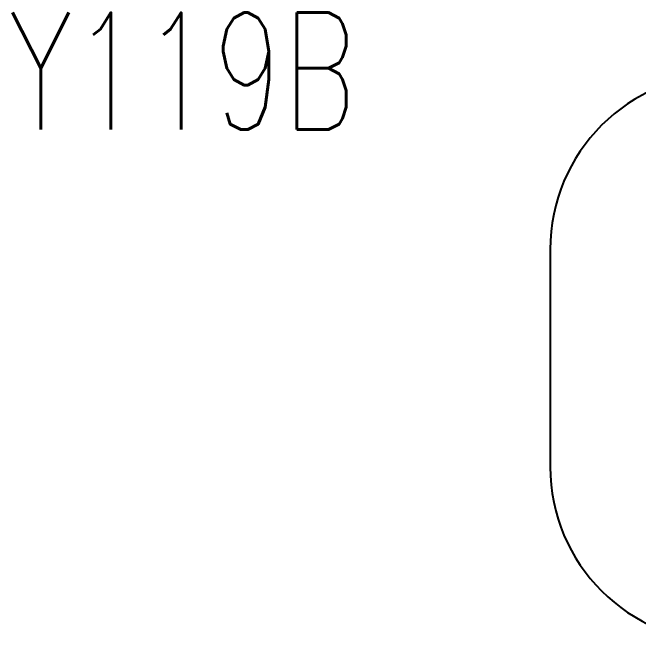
# Model space of a CAD drawing. Header units: millimetres. Extents: x -78 to 6757, y -2226 to 2184.
# Drawn here: x 2577.48 to 2609.57, y 1709.57 to 1741.86 of the extents above; entities that cross this region are included whole.
import ezdxf

# ---------------------------------------------------------------- set-up
doc = ezdxf.new("R2010")
doc.units = ezdxf.units.MM
doc.layers.add('LAYER_0', color=7, linetype='Continuous')
doc.layers.add('SYMBOLS', color=7, linetype='Continuous')
doc.styles.add('HS-NODE', font='ROMANS.SHX', dxfattribs={"width": 0.7, "height": 6})
doc.styles.get("Standard").update_dxf_attribs({"font": 'TIMES.TTF'})
doc.linetypes.add('ZIPPED_TUBE', pattern='A,0.0001,-0.25,["~",Standard,S=1,R=0,X=-0.3,Y=-0.6],-0.25', length=0.5001)

# ---------------------------------------------------------------- blocks, each defined once
blk = doc.blocks.new('AMP10_34', base_point=(100.53, 76.388))
at = {"layer": 'LAYER_0', "color": 7}
blk.add_lwpolyline([(69.33, 79.195), (69.33, 66.807)], dxfattribs=at)
for centre, start, end in [((79.33, 79.195), 90, 180), ((79.33, 66.807), 180, 270)]:
    blk.add_arc(centre, 10, start, end, dxfattribs=at)
blk = doc.blocks.new('418003130')
at = {"layer": 'SYMBOLS', "color": 7, "xscale": 0.8999999999999986, "yscale": 0.9000000000000004, "zscale": 0.9}
blk.add_blockref('AMP10_34', (151.176, 56.296), dxfattribs=at)

msp = doc.modelspace()

# ---------------------------------------------------------------- block references
at = {"linetype": 'ZIPPED_TUBE'}
msp.add_blockref('418003130', (2481.951, 1670.898), dxfattribs=at)

# ---------------------------------------------------------------- texts
at = {"color": 5, "linetype": 'Continuous', "style": 'HS-NODE', "width": 0.7}
msp.add_text('Y119B', height=6, dxfattribs=at).set_placement((2577.299, 1735.864))

doc.saveas('drawing.dxf')
